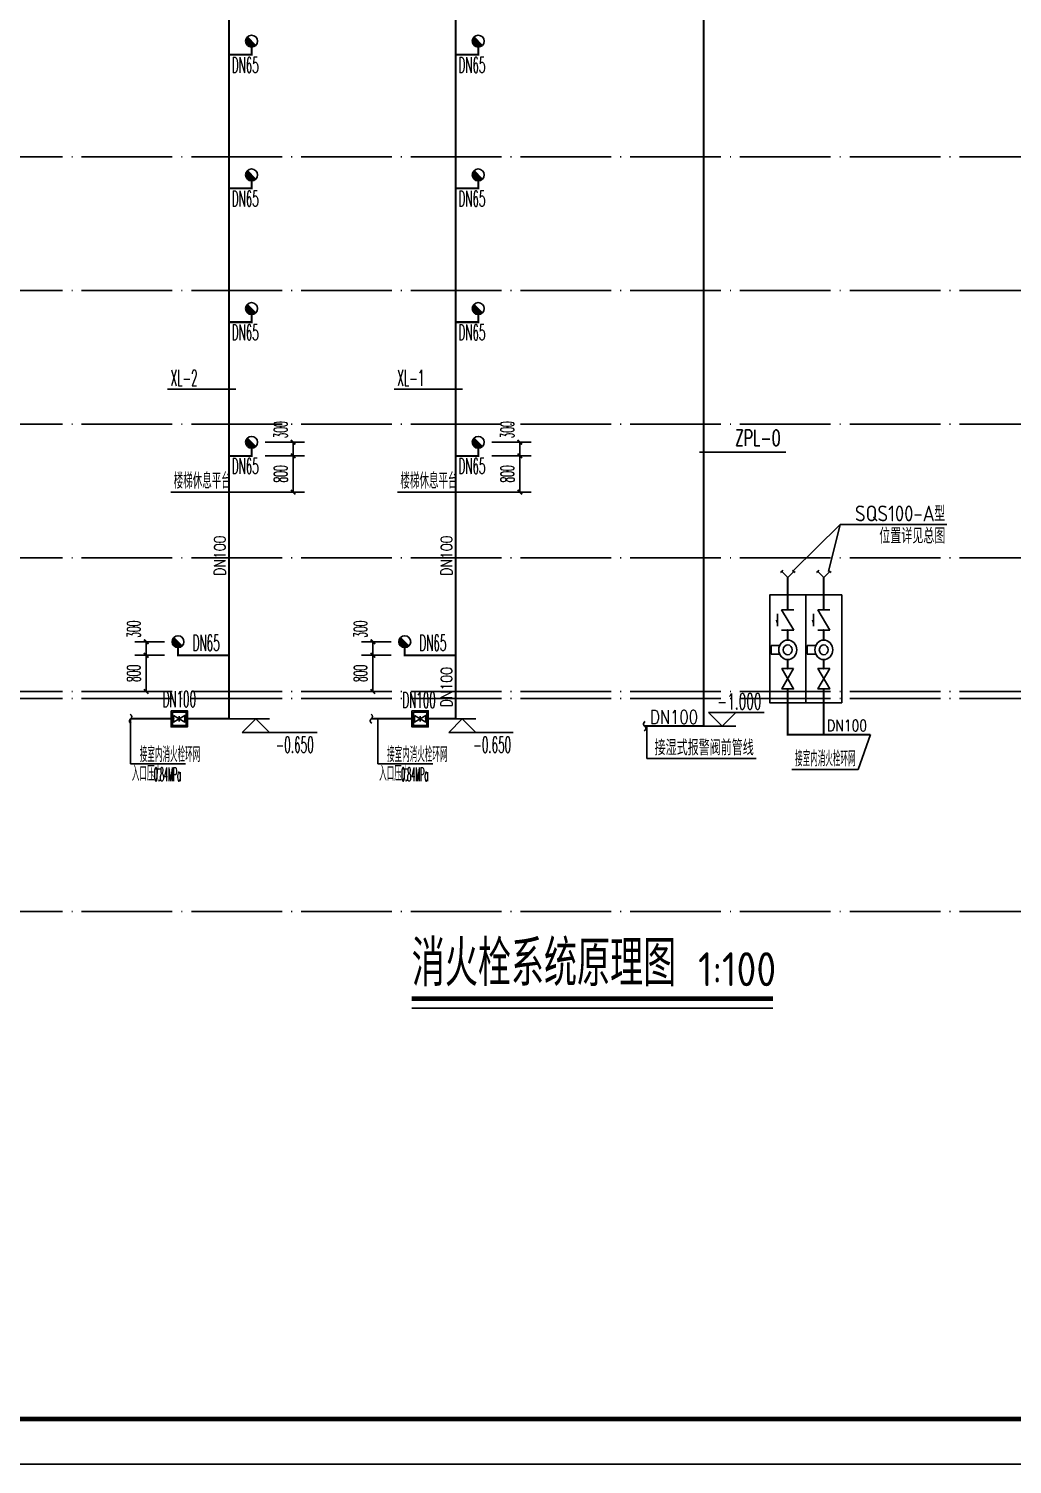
# Model space of a CAD drawing. Extents: x 27938 to 1507990, y 110129 to 923079.
# Drawn here: x 1211151 to 1232843, y 644286 to 675961 of the extents above; entities that cross this region are included whole.
import ezdxf

# ---------------------------------------------------------------- set-up
doc = ezdxf.new("R2010")
doc.units = 0
doc.header["$LTSCALE"] = 1000
doc.header["$MEASUREMENT"] = 0
doc.linetypes.add('DOTE', pattern=[2.42, 2, -0.2, 0.02, -0.2])
for name, color, linetype in [('-JS', 4, 'Continuous'), ('DIM_SYMB', 3, 'Continuous'), ('DIM_不分区喷淋', 6, 'Continuous'), ('DIM_不分区消火栓', 1, 'Continuous'), ('DIM_不分区给水', 3, 'Continuous'), ('DIM_消防', 3, 'Continuous'), ('EQUIP_不分区消火栓', 7, 'Continuous'), ('EQUIP_消火栓', 7, 'Continuous'), ('EQUIP_消防', 7, 'Continuous'), ('EQUIP_阀门', 7, 'Continuous'), ('PIPE-不分区消火栓', 1, 'TG_X'), ('PIPE-喷淋', 6, 'ZP1'), ('TEXT_不分区消火栓', 7, 'Continuous'), ('TWT', 7, 'Continuous'), ('TWT_DIM', 3, 'Continuous'), ('TWT_ELEV', 3, 'Continuous'), ('TWT_LEAD', 3, 'Continuous'), ('TWT_TITLE', 7, 'Continuous'), ('VALVE_消防', 7, 'Continuous'), ('图框', 140, 'Continuous')]:
    doc.layers.add(name, color=color, linetype=linetype)
doc.styles.add('_TCH_DIM_T3', font='SIMPLEX.shx', dxfattribs={"width": 0.494118, "bigfont": 'GBCBIG.shx'})
doc.styles.add('_TWT_DIM_ELE', font='SIMPLEX.shx', dxfattribs={"width": 0.7, "oblique": 9, "height": 3, "bigfont": 'aadri.shx'})
doc.styles.add('_TWT_PIPEDN', font='SIMPLEX', dxfattribs={"width": 0.8, "height": 3.5, "bigfont": 'HZTXT'})
doc.styles.add('_TWT_SERIAL', font='SIMPLEX', dxfattribs={"width": 0.8, "height": 3.5, "bigfont": 'HZTXT'})
doc.styles.get("Standard").update_dxf_attribs({"font": 'gbenor.shx', "bigfont": 'gbcbig.shx'})
doc.styles.add('TG_LINETYPE', font='SIMPLEX', dxfattribs={"width": 0.8, "height": 3, "bigfont": 'HZTXT'})
doc.linetypes.add('TG_X', pattern='A,2,-0.229,["X",TG_LINETYPE,S=0.1,R=0,X=-0.229,Y=-0.15],0', length=2.229)
doc.linetypes.add('ZP1', pattern='A,3,-0.2,["ZP1",Standard,S=0.25,R=0,X=-0.1,Y=-0.115],-0.5', length=3.7)
doc.dimstyles.new('_TWT_ARCH&&100', dxfattribs={"dimtxt": 297.5, "dimasz": 100, "dimexe": 250, "dimexo": 300, "dimgap": 126.25, "dimtad": 1, "dimdec": 0, "dimzin": 0, "dimdsep": 46, "dimtxsty": '_TCH_DIM_T3', "dimblk": 'ARCHTICK', "dimcen": 0.09, "dimclrt": 7, "dimazin": 2, "dimtfac": 1, "dimtdec": 0, "dimtix": 1, "dimtmove": 2, "dimatfit": 3, "dimfxl": 1, "dimtolj": 1, "dimtzin": 0, "dimarcsym": 0})

# ---------------------------------------------------------------- blocks, each defined once
blk = doc.blocks.new('$TwtSys$00000386')
blk.add_line((-93, 93, 0), (93, -93, 0))
blk.add_circle((0, 0, 0), 131)
at = {"color": 0}
for points in [[(34, -127, 0), (-127, 34, 0), (93, -93, 0), (-93, 93, 0)], [(-34, -127, 0), (-127, -34, 0), (34, -127, 0), (-127, 34, 0)], [(-93, -93, 0), (-93, -93, 0), (-34, -127, 0), (-127, -34, 0)]]:
    blk.add_solid(points, dxfattribs=at)
at = {"flags": 9}
blk.add_attdef('A', (0, 0, 0), '', height=0.00524, dxfattribs=at)
blk = doc.blocks.new('$VALVE$00000296')
for points in [[(-125, 72), (-125, -72), (125, 72), (125, -72), (-125, 72)], [(0, 60), (0, -64)]]:
    blk.add_lwpolyline(points)
for p in [(-125, 0), (125, 0)]:
    blk.add_point(p)
blk = doc.blocks.new('$TwtSys$00000132')
at = {"elevation": 0}
blk.add_lwpolyline([(7, -101, -0.575183), (0, 0, 0.604745), (-11, 101, 16.924828)], format="xyb", dxfattribs=at)
blk = doc.blocks.new('$VALVE$00000295')
blk.add_lwpolyline([(-125, 72), (-125, -72), (125, 72), (125, -72), (-125, 72)])
for p in [(-125, 0), (125, 0)]:
    blk.add_point(p)
blk = doc.blocks.new('$VALVE$00000315')
for p, q in [((-125, -75), (-125, 75)), ((-125, 75), (125, -75)), ((-75, 125), (75, 125)), ((125, -75), (125, 75))]:
    blk.add_line(p, q)
for p in [(-125, 0), (125, 0)]:
    blk.add_point(p)
blk.add_solid([(0, 125), (0, 150), (75, 125)])
blk = doc.blocks.new('$VALVE$00000751')
for p, q in [((-53, -108), (-53, -221)), ((53, -221), (53, -108)), ((-53, -221), (53, -221))]:
    blk.add_line(p, q)
blk.add_lwpolyline([(-120, 0, 1), (120, 0, 1), (-120, 0, 1.76642)], format="xyb")
blk.add_circle((0, 0), 60)
for p in [(-120, 0), (120, 0)]:
    blk.add_point(p)
blk = doc.blocks.new('$ATTACHMENT$00000194')
for p, q in [((0, 0), (134, 134)), ((0, 0), (134, -134)), ((107, 162), (134, 134)), ((161, 107), (134, 134)), ((107, -161), (134, -134)), ((161, -107), (134, -134))]:
    blk.add_line(p, q)
blk = doc.blocks.new('A$C0CF979EF')
at = {"layer": 'PIPE-不分区消火栓'}
for points in [[(-795, -2305), (-817, -2305), (-817, -2327)], [(-795, -2305), (-795, -2327), (-817, -2327)]]:
    blk.add_hatch(color=256, dxfattribs=at).paths.add_polyline_path(points)
for points in [[(-397, 778), (-397, -1603), (-1192, -1603), (-1192, 778)], [(397, 778), (397, -1603), (-397, -1603), (-397, 778)]]:
    blk.add_lwpolyline(points, close=True)
for p in [(-795, 450), (0, 450), (-795, 0), (0, 0), (-795, -219), (0, -219), (-795, -651), (-795, -848), (0, -651), (0, -848), (-795, -1299), (0, -1299)]:
    blk.add_point(p)
at = {"layer": 'DIM_不分区消火栓'}
for p, q in [((1027, -2305), (760, -3074)), ((760, -3074), (-703, -3074))]:
    blk.add_line(p, q, dxfattribs=at)
at = {"layer": 'PIPE-不分区消火栓', "const_width": 45}
for points in [[(-795, 1162), (-795, 450)], [(0, 1162), (0, 450)], [(-795, 0), (-795, -219)], [(0, 0), (0, -219)], [(-795, -651), (-795, -848)], [(0, -651), (0, -848)], [(-795, -1299), (-795, -2305)], [(0, -1299), (0, -2305)], [(-795, -2305), (0, -2305)], [(0, -2305), (1027, -2305)]]:
    blk.add_lwpolyline(points, dxfattribs=at)
at = {"layer": 'TWT_LEAD'}
for p, q in [((-692, 1295), (361, 2330)), ((103, 1295), (361, 2330)), ((361, 2330), (2711, 2330))]:
    blk.add_line(p, q, dxfattribs=at)
at = {"layer": 'EQUIP_消防', "yscale": -1, "rotation": 90.00000000000001}
for p in [(-795, 1162), (0, 1162)]:
    blk.add_blockref('$ATTACHMENT$00000194', p, dxfattribs=at)
at = {"layer": 'EQUIP_阀门', "xscale": 1.8, "zscale": 1.8, "rotation": 270}
for name, p, yscale in [('$VALVE$00000315', (-795, 225), -1.8), ('$VALVE$00000315', (0, 225), -1.8), ('$VALVE$00000751', (-795, -435), 1.65), ('$VALVE$00000751', (0, -435), 1.65), ('$VALVE$00000295', (-795, -1074), 1.8), ('$VALVE$00000295', (0, -1074), 1.8)]:
    blk.add_blockref(name, p, dxfattribs=dict(at, yscale=yscale))
at = {"layer": 'DIM_不分区消火栓', "color": 7, "style": '_TCH_DIM_T3', "width": 0.494118}
blk.add_text('接室内消火栓环网', height=337.6, dxfattribs=at).set_placement((-633, -3004))
at = {"layer": 'TEXT_不分区消火栓', "style": '_TWT_PIPEDN', "width": 0.8}
blk.add_text('DN100', height=250, dxfattribs=at).set_placement((71, -2230))
at = {"layer": 'TWT_LEAD', "color": 7}
for s, height, p in [('SQS100-A', 350, (687, 2400)), ('型', 338, (2437, 2400)), ('位置详见总图', 337.6, (1223, 1910))]:
    blk.add_text(s, height=height, dxfattribs=at).set_placement(p)
blk = doc.blocks.new('_ArchTick')
at = {"color": 0, "linetype": 'ByBlock', "const_width": 0.4}
blk.add_lwpolyline([(-0.5, -0.5), (0.5, 0.5)], dxfattribs=at)
blk = doc.blocks.new('*D153')
at = {"layer": 'Defpoints', "color": 0}
for p in [(1218742, 662436), (1219444, 662436), (1219444, 662136)]:
    blk.add_point(p, dxfattribs=at)
at = {"layer": 'TWT_DIM', "color": 0, "lineweight": -2}
for p, q in [((1219144, 662436), (1218492, 662436)), ((1218742, 662136), (1218742, 662436)), ((1219144, 662136), (1218492, 662136))]:
    blk.add_line(p, q, dxfattribs=at)
at = {"layer": 'TWT_DIM', "color": 0, "lineweight": -2, "xscale": 100, "yscale": 100, "zscale": 100}
for p, rotation in [((1218742, 662436), 90), ((1218742, 662136), 270)]:
    blk.add_blockref('_ArchTick', p, dxfattribs=dict(at, rotation=rotation))
at = {"layer": 'TWT_DIM', "color": 7, "insert": (1218467, 662711), "char_height": 297.5, "attachment_point": 5, "rotation": 90, "style": '_TCH_DIM_T3'}
blk.add_mtext('\\A1;300', dxfattribs=at)
blk = doc.blocks.new('*D154')
at = {"layer": 'Defpoints', "color": 0}
for p in [(1218742, 662136), (1219444, 662136), (1219444, 661336)]:
    blk.add_point(p, dxfattribs=at)
at = {"layer": 'TWT_DIM', "color": 0, "lineweight": -2}
for p, q in [((1219144, 662136), (1218492, 662136)), ((1218742, 661336), (1218742, 662136)), ((1219144, 661336), (1218492, 661336))]:
    blk.add_line(p, q, dxfattribs=at)
at = {"layer": 'TWT_DIM', "color": 0, "lineweight": -2, "xscale": 100, "yscale": 100, "zscale": 100}
for p, rotation in [((1218742, 662136), 90), ((1218742, 661336), 270)]:
    blk.add_blockref('_ArchTick', p, dxfattribs=dict(at, rotation=rotation))
at = {"layer": 'TWT_DIM', "color": 7, "insert": (1218467, 661736), "char_height": 297.5, "attachment_point": 5, "rotation": 90, "style": '_TCH_DIM_T3'}
blk.add_mtext('\\A1;800', dxfattribs=at)
blk = doc.blocks.new('*D155')
at = {"layer": 'Defpoints', "color": 0}
for p in [(1221066, 666836), (1221983, 666836), (1221066, 666536)]:
    blk.add_point(p, dxfattribs=at)
at = {"layer": 'TWT_DIM', "color": 0, "lineweight": -2}
for p, q in [((1221366, 666836), (1222233, 666836)), ((1221983, 666536), (1221983, 666836)), ((1221366, 666536), (1222233, 666536))]:
    blk.add_line(p, q, dxfattribs=at)
at = {"layer": 'TWT_DIM', "color": 0, "lineweight": -2, "xscale": 100, "yscale": 100, "zscale": 100}
for p, rotation in [((1221983, 666836), 90), ((1221983, 666536), 270)]:
    blk.add_blockref('_ArchTick', p, dxfattribs=dict(at, rotation=rotation))
at = {"layer": 'TWT_DIM', "color": 7, "insert": (1221708, 667111), "char_height": 297.5, "attachment_point": 5, "rotation": 90, "style": '_TCH_DIM_T3'}
blk.add_mtext('\\A1;300', dxfattribs=at)
blk = doc.blocks.new('*D156')
at = {"layer": 'Defpoints', "color": 0}
for p in [(1221066, 666536), (1221983, 666536), (1221066, 665736)]:
    blk.add_point(p, dxfattribs=at)
at = {"layer": 'TWT_DIM', "color": 0, "lineweight": -2}
for p, q in [((1221366, 666536), (1222233, 666536)), ((1221983, 665736), (1221983, 666536)), ((1221366, 665736), (1222233, 665736))]:
    blk.add_line(p, q, dxfattribs=at)
at = {"layer": 'TWT_DIM', "color": 0, "lineweight": -2, "xscale": 100, "yscale": 100, "zscale": 100}
for p, rotation in [((1221983, 666536), 90), ((1221983, 665736), 270)]:
    blk.add_blockref('_ArchTick', p, dxfattribs=dict(at, rotation=rotation))
at = {"layer": 'TWT_DIM', "color": 7, "insert": (1221708, 666136), "char_height": 297.5, "attachment_point": 5, "rotation": 90, "style": '_TCH_DIM_T3'}
blk.add_mtext('\\A1;800', dxfattribs=at)
blk = doc.blocks.new('*D157')
at = {"layer": 'Defpoints', "color": 0}
for p in [(1213742, 662436), (1214444, 662436), (1214444, 662136)]:
    blk.add_point(p, dxfattribs=at)
at = {"layer": 'TWT_DIM', "color": 0, "lineweight": -2}
for p, q in [((1214144, 662436), (1213492, 662436)), ((1213742, 662136), (1213742, 662436)), ((1214144, 662136), (1213492, 662136))]:
    blk.add_line(p, q, dxfattribs=at)
at = {"layer": 'TWT_DIM', "color": 0, "lineweight": -2, "xscale": 100, "yscale": 100, "zscale": 100}
for p, rotation in [((1213742, 662436), 90), ((1213742, 662136), 270)]:
    blk.add_blockref('_ArchTick', p, dxfattribs=dict(at, rotation=rotation))
at = {"layer": 'TWT_DIM', "color": 7, "insert": (1213467, 662711), "char_height": 297.5, "attachment_point": 5, "rotation": 90, "style": '_TCH_DIM_T3'}
blk.add_mtext('\\A1;300', dxfattribs=at)
blk = doc.blocks.new('*D158')
at = {"layer": 'Defpoints', "color": 0}
for p in [(1213742, 662136), (1214444, 662136), (1214444, 661336)]:
    blk.add_point(p, dxfattribs=at)
at = {"layer": 'TWT_DIM', "color": 0, "lineweight": -2}
for p, q in [((1214144, 662136), (1213492, 662136)), ((1213742, 661336), (1213742, 662136)), ((1214144, 661336), (1213492, 661336))]:
    blk.add_line(p, q, dxfattribs=at)
at = {"layer": 'TWT_DIM', "color": 0, "lineweight": -2, "xscale": 100, "yscale": 100, "zscale": 100}
for p, rotation in [((1213742, 662136), 90), ((1213742, 661336), 270)]:
    blk.add_blockref('_ArchTick', p, dxfattribs=dict(at, rotation=rotation))
at = {"layer": 'TWT_DIM', "color": 7, "insert": (1213467, 661736), "char_height": 297.5, "attachment_point": 5, "rotation": 90, "style": '_TCH_DIM_T3'}
blk.add_mtext('\\A1;800', dxfattribs=at)
blk = doc.blocks.new('*D162')
at = {"layer": 'Defpoints', "color": 0}
for p in [(1216066, 666836), (1216983, 666836), (1216066, 666536)]:
    blk.add_point(p, dxfattribs=at)
at = {"layer": 'TWT_DIM', "color": 0, "lineweight": -2}
for p, q in [((1216366, 666836), (1217233, 666836)), ((1216983, 666536), (1216983, 666836)), ((1216366, 666536), (1217233, 666536))]:
    blk.add_line(p, q, dxfattribs=at)
at = {"layer": 'TWT_DIM', "color": 0, "lineweight": -2, "xscale": 100, "yscale": 100, "zscale": 100}
for p, rotation in [((1216983, 666836), 90), ((1216983, 666536), 270)]:
    blk.add_blockref('_ArchTick', p, dxfattribs=dict(at, rotation=rotation))
at = {"layer": 'TWT_DIM', "color": 7, "insert": (1216708, 667111), "char_height": 297.5, "attachment_point": 5, "rotation": 90, "style": '_TCH_DIM_T3'}
blk.add_mtext('\\A1;300', dxfattribs=at)
blk = doc.blocks.new('*D163')
at = {"layer": 'Defpoints', "color": 0}
for p in [(1216066, 666536), (1216983, 666536), (1216066, 665736)]:
    blk.add_point(p, dxfattribs=at)
at = {"layer": 'TWT_DIM', "color": 0, "lineweight": -2}
for p, q in [((1216366, 666536), (1217233, 666536)), ((1216983, 665736), (1216983, 666536)), ((1216366, 665736), (1217233, 665736))]:
    blk.add_line(p, q, dxfattribs=at)
at = {"layer": 'TWT_DIM', "color": 0, "lineweight": -2, "xscale": 100, "yscale": 100, "zscale": 100}
for p, rotation in [((1216983, 666536), 90), ((1216983, 665736), 270)]:
    blk.add_blockref('_ArchTick', p, dxfattribs=dict(at, rotation=rotation))
at = {"layer": 'TWT_DIM', "color": 7, "insert": (1216708, 666136), "char_height": 297.5, "attachment_point": 5, "rotation": 90, "style": '_TCH_DIM_T3'}
blk.add_mtext('\\A1;800', dxfattribs=at)

msp = doc.modelspace()

# ---------------------------------------------------------------- hatches: boundary and pattern name
at = {"layer": 'PIPE-不分区消火栓'}
for points in [[(1216065.7, 675385.9), (1216065.7, 675363.4), (1216088.2, 675363.4)], [(1216065.7, 675385.9), (1216088.2, 675385.9), (1216088.2, 675363.4)], [(1216065.7, 675385.9), (1216088.2, 675385.9), (1216088.2, 675363.4)], [(1216065.7, 675385.9), (1216065.7, 675363.4), (1216088.2, 675363.4)], [(1221065.7, 675385.9), (1221065.7, 675363.4), (1221088.2, 675363.4)], [(1221065.7, 675385.9), (1221088.2, 675385.9), (1221088.2, 675363.4)], [(1221065.7, 675385.9), (1221088.2, 675385.9), (1221088.2, 675363.4)], [(1221065.7, 675385.9), (1221065.7, 675363.4), (1221088.2, 675363.4)], [(1216065.7, 672435.9), (1216065.7, 672413.4), (1216088.2, 672413.4)], [(1216065.7, 672435.9), (1216088.2, 672435.9), (1216088.2, 672413.4)], [(1216065.7, 672435.9), (1216088.2, 672435.9), (1216088.2, 672413.4)], [(1216065.7, 672435.9), (1216065.7, 672413.4), (1216088.2, 672413.4)], [(1221065.7, 672435.9), (1221065.7, 672413.4), (1221088.2, 672413.4)], [(1221065.7, 672435.9), (1221088.2, 672435.9), (1221088.2, 672413.4)], [(1221065.7, 672435.9), (1221088.2, 672435.9), (1221088.2, 672413.4)], [(1221065.7, 672435.9), (1221065.7, 672413.4), (1221088.2, 672413.4)], [(1216065.7, 669485.9), (1216065.7, 669463.4), (1216088.2, 669463.4)], [(1216065.7, 669485.9), (1216088.2, 669485.9), (1216088.2, 669463.4)], [(1216065.7, 669485.9), (1216088.2, 669485.9), (1216088.2, 669463.4)], [(1216065.7, 669485.9), (1216065.7, 669463.4), (1216088.2, 669463.4)], [(1221065.7, 669485.9), (1221065.7, 669463.4), (1221088.2, 669463.4)], [(1221065.7, 669485.9), (1221088.2, 669485.9), (1221088.2, 669463.4)], [(1221065.7, 669485.9), (1221088.2, 669485.9), (1221088.2, 669463.4)], [(1221065.7, 669485.9), (1221065.7, 669463.4), (1221088.2, 669463.4)], [(1216065.7, 666535.9), (1216065.7, 666513.4), (1216088.2, 666513.4)], [(1216065.7, 666535.9), (1216088.2, 666535.9), (1216088.2, 666513.4)], [(1216065.7, 666535.9), (1216088.2, 666535.9), (1216088.2, 666513.4)], [(1216065.7, 666535.9), (1216065.7, 666513.4), (1216088.2, 666513.4)], [(1221065.7, 666535.9), (1221065.7, 666513.4), (1221088.2, 666513.4)], [(1221065.7, 666535.9), (1221088.2, 666535.9), (1221088.2, 666513.4)], [(1221065.7, 666535.9), (1221088.2, 666535.9), (1221088.2, 666513.4)], [(1221065.7, 666535.9), (1221065.7, 666513.4), (1221088.2, 666513.4)], [(1215565.7, 663785.9), (1215565.7, 663763.4), (1215588.2, 663763.4)], [(1215565.7, 663785.9), (1215588.2, 663785.9), (1215588.2, 663763.4)], [(1220565.7, 663785.9), (1220565.7, 663763.4), (1220588.2, 663763.4)], [(1220565.7, 663785.9), (1220588.2, 663785.9), (1220588.2, 663763.4)], [(1220565.7, 663785.9), (1220565.7, 663763.4), (1220588.2, 663763.4)], [(1220565.7, 663785.9), (1220588.2, 663785.9), (1220588.2, 663763.4)], [(1214444.3, 662135.8), (1214444.3, 662113.3), (1214421.8, 662113.3)], [(1214444.3, 662135.8), (1214421.8, 662135.8), (1214421.8, 662113.3)], [(1219444.3, 662135.8), (1219444.3, 662113.3), (1219421.8, 662113.3)], [(1219444.3, 662135.8), (1219421.8, 662135.8), (1219421.8, 662113.3)], [(1215565.7, 660735.9), (1215588.2, 660735.9), (1215588.2, 660713.4)], [(1215565.7, 660735.9), (1215565.7, 660713.4), (1215588.2, 660713.4)], [(1220565.7, 660735.9), (1220588.2, 660735.9), (1220588.2, 660713.4)], [(1220565.7, 660735.9), (1220565.7, 660713.4), (1220588.2, 660713.4)]]:
    msp.add_hatch(color=256, dxfattribs=at).paths.add_polyline_path(points)
at = {"layer": 'PIPE-喷淋'}
for points in [[(1226035.7, 660573), (1226035.7, 660550.5), (1226058.2, 660550.5)], [(1226035.7, 660573), (1226058.2, 660573), (1226058.2, 660550.5)]]:
    msp.add_hatch(color=256, dxfattribs=at).paths.add_polyline_path(points)

# ---------------------------------------------------------------- linework, layer by layer
at = {"layer": '-JS'}
for points in [[(1214292.3, 660913.9), (1214652.3, 660913.9), (1214652.3, 660555.9), (1214292.3, 660555.9)], [(1214322.3, 660883.9), (1214622.3, 660883.9), (1214622.3, 660585.9), (1214322.3, 660585.9)], [(1219603.7, 660913.9), (1219963.7, 660913.9), (1219963.7, 660555.9), (1219603.7, 660555.9)], [(1219633.7, 660883.9), (1219933.7, 660883.9), (1219933.7, 660585.9), (1219633.7, 660585.9)]]:
    msp.add_lwpolyline(points, close=True, dxfattribs=at)
at = {"ltscale": 0.5}
for points in [[(1216799.4, 665735.9), (1214286.2, 665735.9)], [(1221799.4, 665735.9), (1219286.2, 665735.9)]]:
    msp.add_lwpolyline(points, dxfattribs=at)
at = {"layer": 'DIM_SYMB', "const_width": 105}
msp.add_lwpolyline([(1219598.2, 654557.3), (1227564.3, 654557.3)], dxfattribs=at)
at = {"layer": 'DIM_SYMB'}
msp.add_lwpolyline([(1219598.2, 654347.3), (1227564.3, 654347.3)], dxfattribs=at)
at = {"layer": 'DIM_不分区喷淋'}
msp.add_line((1225941.9, 666617.2), (1227846.9, 666617.2), dxfattribs=at)
at = {"layer": 'DIM_不分区消火栓'}
for p, q in [((1213397.1, 660735.9), (1213397.1, 659744.2)), ((1218850.7, 660735.9), (1218850.7, 659744.2)), ((1213397.1, 659744.2), (1214608.2, 659744.2)), ((1218850.7, 659744.2), (1220061.8, 659744.2))]:
    msp.add_line(p, q, dxfattribs=at)
at = {"layer": 'DIM_不分区给水'}
for p, q in [((1224783, 660585.3), (1224783, 659860)), ((1224783, 659860), (1227191.7, 659860))]:
    msp.add_line(p, q, dxfattribs=at)
at = {"layer": 'DIM_消防'}
for p, q in [((1215715.7, 668010.9), (1214208.1, 668010.9)), ((1220715.7, 668010.9), (1219208.1, 668010.9))]:
    msp.add_line(p, q, dxfattribs=at)
at = {"layer": 'PIPE-不分区消火栓', "const_width": 45}
for points in [[(1215565.7, 675385.9), (1215565.7, 678335.9)], [(1220565.7, 675385.9), (1220565.7, 678335.9)], [(1215565.7, 672435.9), (1215565.7, 675385.9)], [(1215565.7, 675385.9), (1216065.7, 675385.9)], [(1216065.7, 675385.9), (1216065.7, 675554.9)], [(1220565.7, 672435.9), (1220565.7, 675385.9)], [(1220565.7, 675385.9), (1221065.7, 675385.9)], [(1221065.7, 675385.9), (1221065.7, 675554.9)], [(1216065.7, 672435.9), (1216065.7, 672604.9)], [(1221065.7, 672435.9), (1221065.7, 672604.9)], [(1215565.7, 669485.9), (1215565.7, 672435.9)], [(1215565.7, 672435.9), (1216065.7, 672435.9)], [(1220565.7, 669485.9), (1220565.7, 672435.9)], [(1220565.7, 672435.9), (1221065.7, 672435.9)], [(1216065.7, 669485.9), (1216065.7, 669654.9)], [(1221065.7, 669485.9), (1221065.7, 669654.9)], [(1215565.7, 666535.9), (1215565.7, 669485.9)], [(1215565.7, 669485.9), (1216065.7, 669485.9)], [(1220565.7, 666535.9), (1220565.7, 669485.9)], [(1220565.7, 669485.9), (1221065.7, 669485.9)], [(1215565.7, 666535.9), (1216065.7, 666535.9)], [(1215565.7, 662135.8), (1215565.7, 666535.9)], [(1216065.7, 666535.9), (1216065.7, 666704.9)], [(1220565.7, 666535.9), (1221065.7, 666535.9)], [(1220565.7, 662135.8), (1220565.7, 666535.9)], [(1221065.7, 666535.9), (1221065.7, 666704.9)], [(1214444.3, 662135.8), (1214444.3, 662304.8)], [(1219444.3, 662135.8), (1219444.3, 662304.8)], [(1215565.7, 662135.8), (1214444.3, 662135.8)], [(1215565.7, 660735.9), (1215565.7, 662135.8)], [(1220565.7, 662135.8), (1219444.3, 662135.8)], [(1220565.7, 660735.9), (1220565.7, 662135.8)], [(1213397.3, 660735.9), (1214347.3, 660735.9)], [(1214597.3, 660735.9), (1215565.7, 660735.9)], [(1218708.7, 660735.9), (1219658.7, 660735.9)], [(1219908.7, 660735.9), (1220565.7, 660735.9)]]:
    msp.add_lwpolyline(points, dxfattribs=at)
at = {"layer": 'PIPE-喷淋', "ltscale": 0.5, "const_width": 45}
for points in [[(1226035.7, 660573), (1226035.7, 693935.9)], [(1226035.7, 660573), (1224735.2, 660573)]]:
    msp.add_lwpolyline(points, dxfattribs=at)
at = {"layer": 'TWT', "color": 8, "linetype": 'DOTE'}
for p, q in [((1192957.9, 673135.9), (1279512, 673135.9)), ((1192957.9, 670185.9), (1279512, 670185.9)), ((1192957.9, 667235.9), (1279512, 667235.9)), ((1192957.9, 664285.9), (1279512, 664285.9)), ((1192957.9, 661335.9), (1279512, 661335.9)), ((1192957.9, 661185.9), (1279512, 661185.9)), ((1192957.9, 656485.9), (1279512, 656485.9))]:
    msp.add_line(p, q, dxfattribs=at)
at = {"layer": 'TWT_ELEV'}
for p, q in [((1226445.7, 660573), (1226145.7, 660873)), ((1226145.7, 660873), (1227367.7, 660873)), ((1226445.7, 660573), (1226745.7, 660873)), ((1215565.7, 660735.9), (1216461, 660735.9)), ((1216161, 660735.9), (1215861, 660435.9)), ((1215861, 660435.9), (1217510.3, 660435.9)), ((1216161, 660735.9), (1216461, 660435.9)), ((1220118, 660735.9), (1221013.3, 660735.9)), ((1220713.3, 660735.9), (1220413.3, 660435.9)), ((1220413.3, 660435.9), (1221832.5, 660435.9)), ((1220713.3, 660735.9), (1221013.3, 660435.9)), ((1226035.7, 660573), (1226745.7, 660573))]:
    msp.add_line(p, q, dxfattribs=at)
at = {"layer": 'TWT_TITLE'}
msp.add_lwpolyline([(1189457.9, 644285.9), (1295189.9, 644285.9), (1295189.9, 703685.9), (1189457.9, 703685.9)], close=True, dxfattribs=at)
at = {"layer": 'TWT_TITLE', "const_width": 100}
msp.add_lwpolyline([(1191957.9, 645285.9), (1294189.9, 645285.9), (1294189.9, 702685.9), (1191957.9, 702685.9)], close=True, dxfattribs=at)
at = {"layer": '图框'}
msp.add_lwpolyline([(1189457.9, 703685.9), (1295189.9, 703685.9), (1295189.9, 644285.9), (1189457.9, 644285.9)], close=True, dxfattribs=at)
msp.add_lwpolyline([(1189457.9, 703685.9), (1295189.9, 703685.9), (1295189.9, 644285.9), (1189457.9, 644285.9)], close=True, dxfattribs=at)
at = {"layer": '图框', "const_width": 100}
msp.add_lwpolyline([(1294189.9, 645285.9), (1294189.9, 702685.9), (1191957.9, 702685.9), (1191957.9, 645285.9)], close=True, dxfattribs=at)

# ---------------------------------------------------------------- block references
at = {"ltscale": 0.5}
msp.add_blockref('A$C0CF979EF', (1228686.6, 662691.1), dxfattribs=at)
at = {"layer": 'EQUIP_不分区消火栓', "yscale": -1, "rotation": 180}
msp.add_blockref('$TwtSys$00000132', (1224735.2, 660573), dxfattribs=at)
at = {"layer": 'EQUIP_消火栓'}
for p in [(1216065.7, 675685.9), (1221065.7, 675685.9), (1216065.7, 672735.9), (1221065.7, 672735.9), (1216065.7, 669785.9), (1221065.7, 669785.9), (1216065.7, 666835.9), (1221065.7, 666835.9), (1214444.3, 662435.8), (1219444.3, 662435.8)]:
    msp.add_blockref('$TwtSys$00000386', p, dxfattribs=at)
at = {"layer": 'EQUIP_消防', "rotation": 180}
for p in [(1213397.3, 660735.9), (1218708.7, 660735.9)]:
    msp.add_blockref('$TwtSys$00000132', p, dxfattribs=at)
at = {"layer": 'VALVE_消防', "xscale": -1, "yscale": -1, "rotation": 180}
for p in [(1214472.3, 660735.9), (1219783.7, 660735.9)]:
    msp.add_blockref('$VALVE$00000296', p, dxfattribs=at)

# ---------------------------------------------------------------- texts
at = {"layer": 'DIM_SYMB', "color": 7}
for s, height, p in [('消火栓系统原理图', 1012.77, (1219598.2, 654834.4)), ('1:100', 750, (1225913.8, 654834.4))]:
    msp.add_text(s, height=height, dxfattribs=at).set_placement(p)
at = {"layer": 'DIM_不分区喷淋', "color": 7, "style": '_TWT_SERIAL', "width": 0.64}
msp.add_text('ZPL-0', height=350, dxfattribs=at).set_placement((1226731.5, 666757.2))
at = {"layer": 'DIM_不分区消火栓', "color": 7, "style": '_TCH_DIM_T3'}
for s, height, width, p in [('接室内消火栓环网', 337.59, 0.494118, (1213599.9, 659779.2)), ('接室内消火栓环网', 337.59, 0.494118, (1219053.5, 659779.2)), ('入口压力', 337.59, 0.494118, (1213424.9, 659359.2)), ('0.84MPa', 297.5, 0.348789, (1213910.6, 659359.2)), ('入口压力', 337.59, 0.494118, (1218878.5, 659359.2)), ('0.84MPa', 297.5, 0.348789, (1219364.3, 659359.2))]:
    msp.add_text(s, height=height, dxfattribs=dict(at, width=width)).set_placement(p)
at = {"layer": 'DIM_不分区给水', "color": 7}
msp.add_text('接湿式报警阀前管线', height=337.59, dxfattribs=at).set_placement((1224954.7, 659930))
at = {"layer": 'DIM_消防', "color": 7, "style": '_TWT_SERIAL', "width": 0.48}
for s, p in [('DN65', (1215627.4, 674986.6)), ('DN65', (1220627.4, 674986.6)), ('DN65', (1215627.4, 672036.6)), ('DN65', (1220627.4, 672036.6)), ('DN65', (1215627.4, 669086.6)), ('DN65', (1220627.4, 669086.6)), ('XL-2', (1214278.1, 668080.9)), ('XL-1', (1219278.1, 668080.9)), ('DN65', (1215627.4, 666136.6)), ('DN65', (1220627.4, 666136.6)), ('楼梯休息平台', (1214347.9, 665810.4)), ('楼梯休息平台', (1219347.9, 665810.4)), ('DN65', (1214765.9, 662235.5)), ('DN65', (1219765.9, 662235.5)), ('DN100', (1214100.3, 660993.6)), ('DN100', (1219387.9, 660975.2))]:
    msp.add_text(s, height=350, dxfattribs=at).set_placement(p)
at = {"layer": 'TEXT_不分区消火栓', "style": '_TWT_PIPEDN', "width": 0.8}
for p in [(1215490.7, 663893), (1220490.7, 663893), (1220490.7, 660993)]:
    msp.add_text('DN100', height=250, rotation=90, dxfattribs=at).set_placement(p)
msp.add_text('DN100', height=300, dxfattribs=at).set_placement((1224854, 660623))
at = {"layer": 'TWT_ELEV', "color": 7}
for s, style, width, p in [('-1.000', '_TWT_DIM_ELE', 0.56, (1226336.6, 660943)), ('-0.650', '_TWT_SERIAL', 0.48, (1216600.3, 659985.8)), ('-0.650', '_TWT_SERIAL', 0.48, (1220956, 659985.8))]:
    msp.add_text(s, height=350, dxfattribs=dict(at, style=style, width=width)).set_placement(p)

# ---------------------------------------------------------------- dimensions: what is measured, and where the dimension line sits
at = {"layer": 'TWT_DIM'}
for base, p1, p2, picture, middle in [((1216983.1, 666835.9), (1216065.7, 666535.9), (1216065.7, 666835.9), '*D162', (1216708.1, 667111.1)), ((1221983.1, 666835.9), (1221065.7, 666535.9), (1221065.7, 666835.9), '*D155', (1221708.1, 667111.1)), ((1213742, 662435.8), (1214444.3, 662135.8), (1214444.3, 662435.8), '*D157', (1213467, 662711)), ((1218742, 662435.8), (1219444.3, 662135.8), (1219444.3, 662435.8), '*D153', (1218467, 662711))]:
    dim = msp.add_linear_dim(base=base, p1=p1, p2=p2, angle=90, dimstyle='_TWT_ARCH&&100', dxfattribs=at)
    dim.commit()
    dim.dimension.update_dxf_attribs({"geometry": picture, "text_midpoint": middle, "dimtype": 129})
for p1, p2, distance, picture, middle in [((1216065.7, 665735.9), (1216065.7, 666535.9), -917.4, '*D163', (1216708.1, 666135.9)), ((1221065.7, 665735.9), (1221065.7, 666535.9), -917.4, '*D156', (1221708.1, 666135.9)), ((1214444.3, 661335.9), (1214444.3, 662135.8), 702.3, '*D158', (1213467, 661735.8)), ((1219444.3, 661335.9), (1219444.3, 662135.8), 702.3, '*D154', (1218467, 661735.8))]:
    dim = msp.add_aligned_dim(p1=p1, p2=p2, distance=distance, dimstyle='_TWT_ARCH&&100', dxfattribs=at)
    dim.commit()
    dim.dimension.update_dxf_attribs({"geometry": picture, "text_midpoint": middle})

doc.saveas('drawing.dxf')
